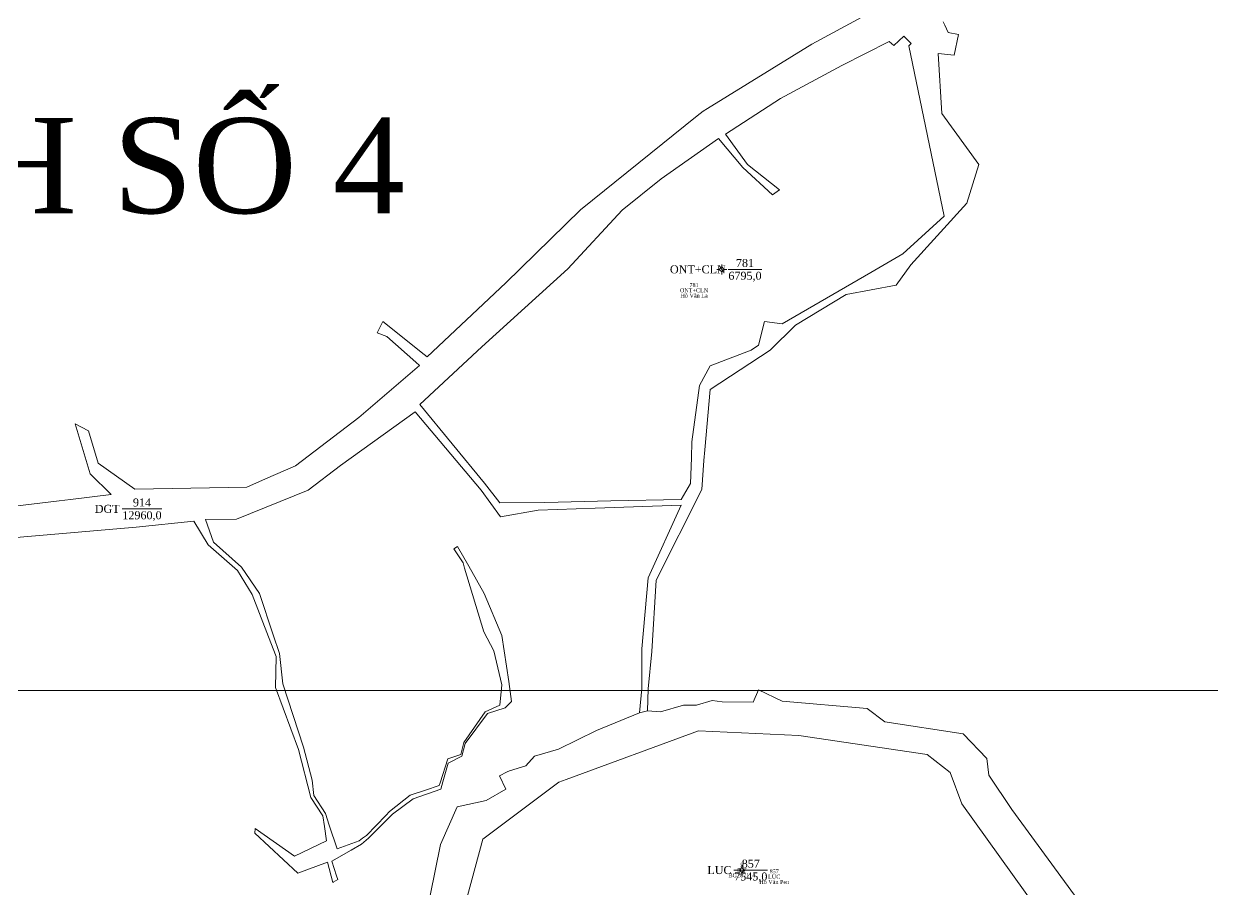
# Model space of a CAD drawing. Header units: metres. Extents: x 542180 to 550635, y 1840441 to 1846931.
# Drawn here: x 546022.3 to 546319.3, y 1841962.8 to 1842179.2 of the extents above; entities that cross this region are included whole.
import ezdxf
from ezdxf.enums import TextEntityAlignment as Align

# ---------------------------------------------------------------- set-up
doc = ezdxf.new("R2010")
doc.units = ezdxf.units.M
doc.header["$MEASUREMENT"] = 0
for name, color, linetype, lineweight in [('Level 10', 7, 'Continuous', 0), ('Level 11', 7, 'Continuous', 0), ('Level 13', 7, 'Continuous', 0), ('Level 15', 7, 'Continuous', 0), ('Level 19', 7, 'Continuous', 0), ('Level 2', 7, 'Continuous', 0), ('Level 4', 7, 'Continuous', 0), ('Level 62', 7, 'Continuous', 0)]:
    doc.layers.add(name, color=color, linetype=linetype, lineweight=lineweight)
doc.styles.add('Style-Times New Roman', font='times.ttf')

# ---------------------------------------------------------------- blocks, each defined once
blk = doc.blocks.new('CENTRD')
at = {"layer": 'Level 11', "linetype": 'Continuous', "lineweight": 0}
h = blk.add_hatch(color=1, dxfattribs=at)
edge = h.paths.add_edge_path()
edge.add_arc((0, 0), 1.5, 0, 360)
at = {"layer": 'Level 11', "color": 1, "linetype": 'Continuous', "lineweight": 0}
for p, q in [((-6.25, 0), (-12.5, 0)), ((0, 6.25), (-6.25, 0)), ((-6.25, 0), (0, -6.25)), ((0, 12.5), (0, 6.25)), ((6.25, 0), (0, 6.25)), ((0, -6.25), (6.25, 0)), ((12.5, 0), (6.25, 0)), ((0, -6.25), (0, -12.5))]:
    blk.add_line(p, q, dxfattribs=at)
blk = doc.blocks.new('N_THUA_105')
at = {"layer": 'Level 13', "color": 1, "linetype": 'Continuous', "lineweight": 0}
blk.add_line((1.607495, 0), (10.017495, 0), dxfattribs=at)
at = {"layer": 'Level 13', "color": 5, "linetype": 'Continuous', "lineweight": 0, "style": 'Style-Times New Roman'}
blk.add_text('781', height=2, dxfattribs=at).set_placement((5.812495, 1.6), align=Align.MIDDLE_CENTER)
at = {"layer": 'Level 2', "color": 3, "linetype": 'Continuous', "lineweight": 0, "style": 'Style-Times New Roman'}
blk.add_text('ONT+CLN', height=2, dxfattribs=at).set_placement((1.007495, 0), align=Align.MIDDLE_RIGHT)
at = {"layer": 'Level 4', "color": 1, "linetype": 'Continuous', "lineweight": 0, "style": 'Style-Times New Roman'}
blk.add_text('6795,0', height=2, dxfattribs=at).set_placement((5.812495, -1.6), align=Align.MIDDLE_CENTER)
blk = doc.blocks.new('N_THUA_108')
at = {"layer": 'Level 13', "color": 1, "linetype": 'Continuous', "lineweight": 0}
blk.add_line((-1.984504, 0), (6.425496, 0), dxfattribs=at)
at = {"layer": 'Level 13', "color": 5, "linetype": 'Continuous', "lineweight": 0, "style": 'Style-Times New Roman'}
blk.add_text('857', height=2, dxfattribs=at).set_placement((2.220496, 1.6), align=Align.MIDDLE_CENTER)
at = {"layer": 'Level 2', "color": 3, "linetype": 'Continuous', "lineweight": 0, "style": 'Style-Times New Roman'}
blk.add_text('LUC', height=2, dxfattribs=at).set_placement((-2.584504, 0), align=Align.MIDDLE_RIGHT)
at = {"layer": 'Level 4', "color": 1, "linetype": 'Continuous', "lineweight": 0, "style": 'Style-Times New Roman'}
blk.add_text('7545,0', height=2, dxfattribs=at).set_placement((2.220496, -1.6), align=Align.MIDDLE_CENTER)
blk = doc.blocks.new('N_THUA_110')
at = {"layer": 'Level 13', "color": 1, "linetype": 'Continuous', "lineweight": 0}
blk.add_line((-2.972566, 0), (6.989434, 0), dxfattribs=at)
at = {"layer": 'Level 13', "color": 5, "linetype": 'Continuous', "lineweight": 0, "style": 'Style-Times New Roman'}
blk.add_text('914', height=2, dxfattribs=at).set_placement((2.008434, 1.6), align=Align.MIDDLE_CENTER)
at = {"layer": 'Level 2', "color": 3, "linetype": 'Continuous', "lineweight": 0, "style": 'Style-Times New Roman'}
blk.add_text('DGT', height=2, dxfattribs=at).set_placement((-3.572566, 0), align=Align.MIDDLE_RIGHT)
at = {"layer": 'Level 4', "color": 1, "linetype": 'Continuous', "lineweight": 0, "style": 'Style-Times New Roman'}
blk.add_text('12960,0', height=2, dxfattribs=at).set_placement((2.008434, -1.6), align=Align.MIDDLE_CENTER)

msp = doc.modelspace()

# ---------------------------------------------------------------- linework, layer by layer
at = {"layer": 'Level 10', "color": 7, "lineweight": 0}
msp.add_line((546176.16, 1842006.92), (546178.17, 1842007.47), dxfattribs=at)
at = {"layer": 'Level 10', "color": 7, "lineweight": 0, "flags": 128}
for points in [[(546005.52, 1842056.85), (546031.1352, 1842059.9557), (546033.938, 1842060.2955), (546044.12, 1842061.53), (546038.89, 1842066.75), (546035.13, 1842079.19), (546038.5, 1842077.47), (546040.88, 1842069.38), (546050.04, 1842062.88), (546078.08, 1842063.42), (546082.6765, 1842065.4296), (546090.18, 1842068.71), (546106.03, 1842080.79), (546121.24, 1842093.78), (546120.2948, 1842094.6203), (546113.04, 1842101.07), (546110.65, 1842101.94), (546112.08, 1842104.78), (546122.3596, 1842096.5414), (546123.11, 1842095.94), (546142.78, 1842114.5), (546161.44, 1842132.75), (546190.6217, 1842156.1925), (546192.1, 1842157.38), (546193.1641, 1842158.0362), (546219.23, 1842174.11), (546243.2123, 1842187.1259)], [(546178.17, 1842007.47), (546178.4, 1842012.92), (546179.29, 1842022.26), (546180.36, 1842040.13), (546191.76, 1842062.78), (546192.28, 1842070.06), (546192.5105, 1842072.7192), (546193.82, 1842087.83), (546208.87, 1842097.67), (546215.2, 1842103.92), (546227.81, 1842111.51), (546240.35, 1842113.91), (546244.04, 1842119.01), (546258.05, 1842134.35), (546261.01, 1842144.02), (546251.8, 1842156.83), (546250.81, 1842171.84), (546254.88, 1842171.42), (546255.92, 1842176.55), (546253.38, 1842177.02), (546252.52, 1842178.87), (546252.12, 1842179.72)], [(546252.31, 1842131.17), (546243.5, 1842173.7), (546244.12, 1842174.29), (546242.28, 1842176.18), (546239.75, 1842173.81), (546238.56, 1842174.77), (546226.75, 1842168.85), (546211.4, 1842160.57), (546197.68, 1842151.63), (546203.22, 1842144.04), (546211.22, 1842137.68), (546209.42, 1842136.48), (546202.04, 1842143.27), (546195.97, 1842150.55), (546181.61, 1842140.47), (546171.89, 1842132.61), (546158.28, 1842117.98), (546136.75, 1842098.49), (546121.27, 1842084.02), (546137.46, 1842064.36), (546141.27, 1842059.49), (546152.53, 1842059.58), (546168.9953, 1842059.9326), (546186.62, 1842060.31), (546188.93, 1842064.3), (546189.1643, 1842070.7011), (546189.31, 1842074.68), (546191.2, 1842088.81), (546193.88, 1842093.68), (546204.1, 1842097.62), (546205.9, 1842098.89), (546207.45, 1842104.78), (546211.86, 1842104.21), (546234.05, 1842117.05), (546242.03, 1842121.75), (546252.31, 1842131.17)], [(546176.16, 1842006.92), (546176.81, 1842013), (546176.78, 1842022.99), (546178.38, 1842040.72), (546186.6, 1842058.9), (546165.0977, 1842058.1424), (546150.84, 1842057.64), (546141.41, 1842055.95), (546136.64, 1842062.62), (546120.12, 1842082.18), (546101.45, 1842068.8), (546093.36, 1842062.6), (546075.49, 1842055.35), (546067.69, 1842055.31), (546069.69, 1842049.63), (546076.69, 1842043.4), (546081.21, 1842036.76), (546084.6329, 1842026.4223), (546086.18, 1842021.75), (546087.03, 1842014.24), (546092.22, 1841998.36), (546094.36, 1841990.16), (546094.79, 1841986.25), (546097.67, 1841981.8), (546098.61, 1841978.87), (546100.6, 1841972.92), (546106.14, 1841974.92), (546106.9968, 1841975.5769), (546107.94, 1841976.3), (546112.7974, 1841981.326), (546113.7, 1841982.26), (546118.86, 1841986.36), (546122.6791, 1841987.6523), (546126.13, 1841988.82), (546126.336, 1841989.4552), (546128.29, 1841995.48), (546131.54, 1841996.57), (546132.3, 1841999.54), (546137.64, 1842007.2), (546141.3, 1842008.88), (546141.79, 1842013.95), (546139.75, 1842022.46), (546137.25, 1842027.24), (546132.4932, 1842043.1669), (546132.11, 1842044.45), (546129.77, 1842047.92), (546130.72, 1842048.58), (546133.5031, 1842043.6308), (546137.35, 1842036.79), (546141.78, 1842026.29), (546143.55, 1842014.76), (546144.17, 1842009.78), (546142.62, 1842008.18), (546138.19, 1842006.81), (546132.65, 1841999.3), (546131.75, 1841996.14), (546128.34, 1841994.39), (546127.035, 1841989.7179), (546126.53, 1841987.91), (546119.59, 1841985.49), (546114.43, 1841981.63), (546112.06, 1841979.19), (546108.48, 1841975.64), (546106.73, 1841974.1), (546104.1302, 1841972.6224), (546099.27, 1841969.86), (546100.496, 1841966.1659), (546100.79, 1841965.28), (546099.6121, 1841964.5827), (546099.54, 1841964.54), (546098.24, 1841969.6), (546090.81, 1841966.89), (546080.01, 1841976.89), (546080.11, 1841978.01), (546089.96, 1841971.13), (546098, 1841974.92), (546097.42, 1841978.52), (546097.07, 1841981.22), (546094.08, 1841985.81), (546090.98, 1841997.76), (546085.25, 1842013.26), (546085.42, 1842021), (546083.4939, 1842025.9557), (546079.38, 1842036.54), (546075.75, 1842042.51), (546068.38, 1842048.93), (546064.77, 1842054.89), (546050.39, 1842053.4), (546000, 1842049.07)], [(546178.17, 1842007.47), (546181.48, 1842007.24), (546187.21, 1842008.9), (546190.46, 1842008.86), (546194.36, 1842010.06), (546196.89, 1842009.68), (546204.57, 1842009.66), (546205.9, 1842012.71), (546211.89, 1842009.91), (546233.06, 1842008.07), (546237.53, 1842004.74), (546257.11, 1842001.69), (546263.01, 1841995.5), (546263.47, 1841991.39), (546269.22, 1841982.82), (546284.91, 1841961.34)], [(546123.86, 1841961.28), (546126.49, 1841974.07), (546130.58, 1841983.45), (546137.87, 1841985.03), (546142.78, 1841987.84), (546141.17, 1841991.24), (546143.08, 1841992.24), (546143.7058, 1841992.4314), (546147.82, 1841993.69), (546149.95, 1841996.09), (546155.92, 1841997.89), (546165.45, 1842002.54), (546176.16, 1842006.92)], [(546289.3, 1841933.4), (546290.05, 1841936.87), (546274.44, 1841959.56), (546272.6269, 1841962.0835), (546256.73, 1841984.21), (546253.88, 1841992.07), (546248.11, 1841996.5), (546216.03, 1842001.28), (546190.98, 1842002.47), (546157.8517, 1841990.2803), (546156.03, 1841989.61), (546137.04, 1841975.34), (546133.22, 1841961.24), (546137.85, 1841950.4)]]:
    msp.add_lwpolyline(points, dxfattribs=at)
at = {"layer": 'Level 62', "color": 7, "linetype": 'Continuous', "lineweight": 0, "flags": 128}
msp.add_lwpolyline([(545918.9794, 1842558.0252), (545918.9794, 1842012.5369), (546496.4794, 1842012.5369), (546496.4794, 1842079.729)], dxfattribs=at)

# ---------------------------------------------------------------- block references
at = {"layer": 'Level 11', "color": 1, "linetype": 'Continuous', "lineweight": 0, "xscale": 0.1, "yscale": 0.1, "zscale": 0.1}
for p in [(546196.75, 1842117.84), (546201.79, 1841967.64)]:
    msp.add_blockref('CENTRD', p, dxfattribs=at)
at = {"layer": 'Level 2', "color": 3, "linetype": 'Continuous', "lineweight": 0}
for name, p in [('N_THUA_105', (546196.75, 1842117.84)), ('N_THUA_110', (546049.83157, 1842057.956516)), ('N_THUA_108', (546201.79, 1841967.64))]:
    msp.add_blockref(name, p, dxfattribs=at)

# ---------------------------------------------------------------- texts
at = {"layer": 'Level 15', "color": 1, "linetype": 'Continuous', "lineweight": 0, "char_height": 1, "attachment_point": 5, "line_spacing_factor": 0.790495, "style": 'Style-Times New Roman'}
for s, insert in [('781\\PONT+CLN\\PHồ Văn La', (546189.838899, 1842112.583022)), ('857\\PLUC\\PHồ Văn Pen', (546209.865285, 1841965.97412))]:
    msp.add_mtext(s, dxfattribs=dict(at, insert=insert))
at = {"layer": 'Level 19', "color": 250, "linetype": 'Continuous', "lineweight": 0, "style": 'Style-Times New Roman'}
msp.add_text('MÃNH SỐ 4', height=23.82322, dxfattribs=at).set_placement((546021.568296, 1842131.886135), align=Align.CENTER)
at = {"layer": 'Level 19', "color": 2, "linetype": 'Continuous', "lineweight": 0, "insert": (546201.79, 1841967.64), "char_height": 1, "attachment_point": 5, "line_spacing_factor": 0.790495, "style": 'Style-Times New Roman'}
msp.add_mtext('9\\P857\\PBG287114', dxfattribs=at)

doc.saveas('drawing.dxf')
